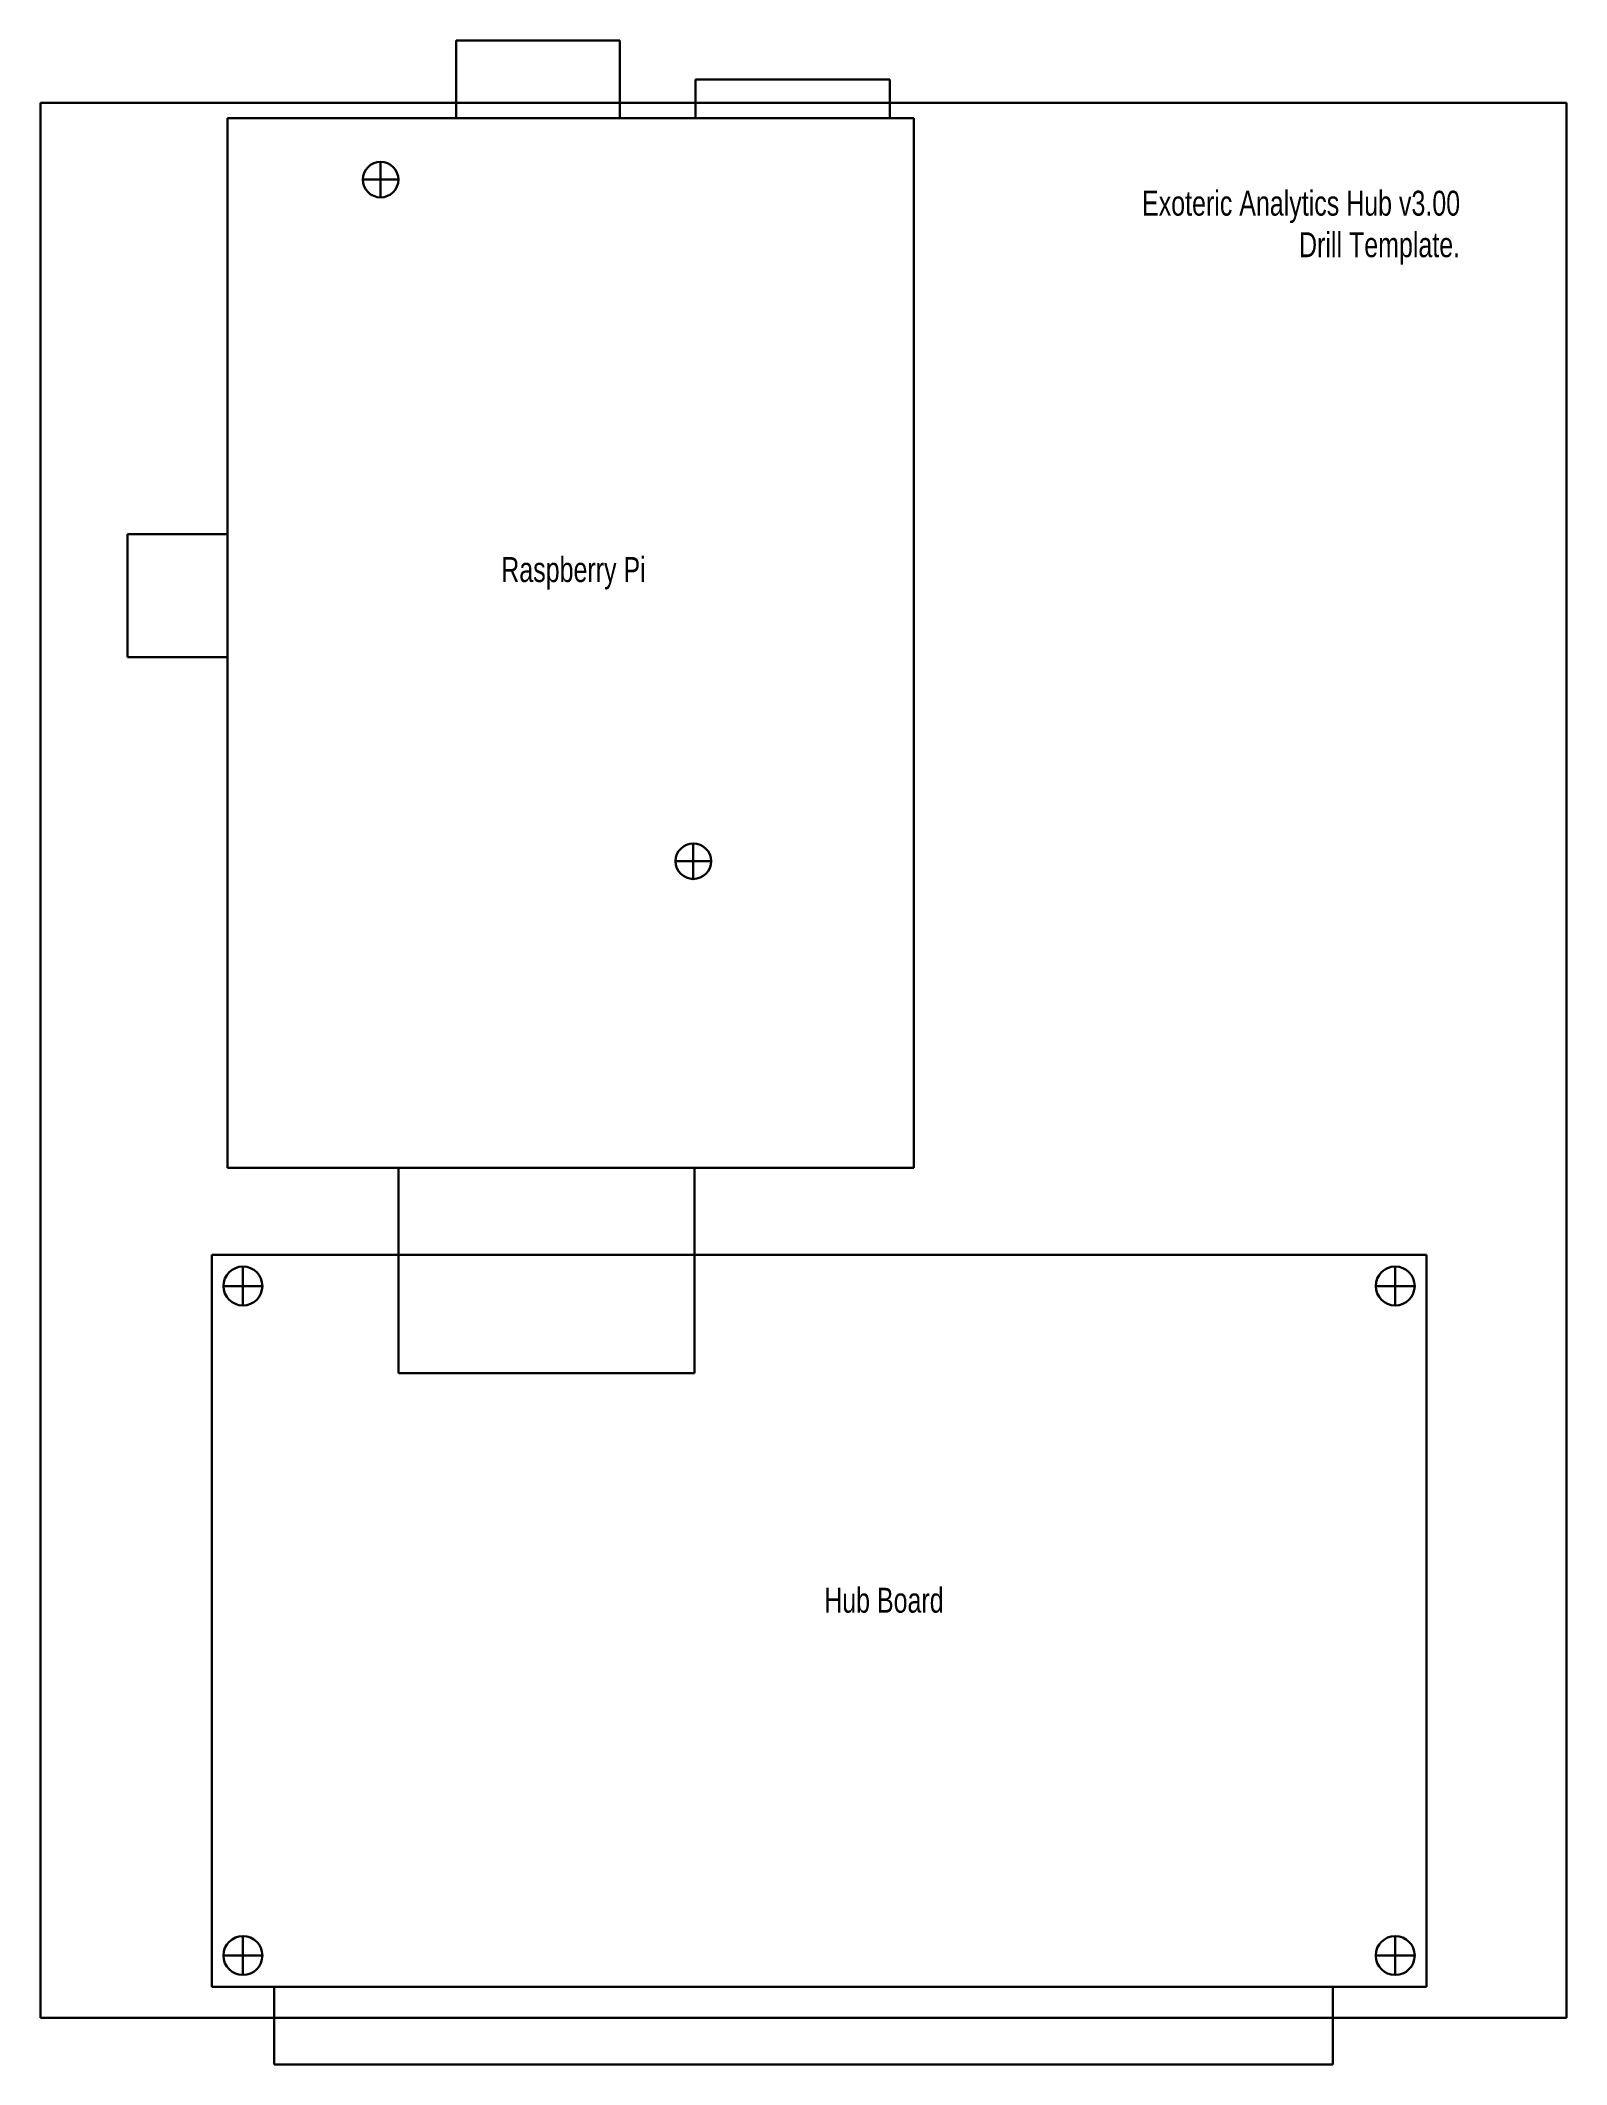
# Model space of a CAD drawing. Header units: inches. Extents: x 0 to 4.9, y -0.15 to 6.35.
import ezdxf

# ---------------------------------------------------------------- set-up
doc = ezdxf.new("R2010")
doc.units = ezdxf.units.IN
doc.layers.add('case', color=7, linetype='CONTINUOUS', lineweight=30, true_color=0x000000)
doc.layers.add('pcbs', color=3, linetype='CONTINUOUS', lineweight=30, true_color=0x00ff00)
doc.styles.get("Standard").update_dxf_attribs({"font": 'txt', "width": 0.75})

msp = doc.modelspace()

# ---------------------------------------------------------------- linework, layer by layer
at = {"layer": 'case'}
for p, q in [((4.9, 6.15), (0, 6.15)), ((0, 6.15), (0, 0)), ((4.9, 0), (4.9, 6.15)), ((1.0921, 5.8461), (1.0921, 5.9602)), ((1.035, 5.9032), (1.1492, 5.9032)), ((2.0961, 3.6571), (2.0961, 3.7713)), ((2.039, 3.7142), (2.1531, 3.7142)), ((0.65, 2.4125), (0.65, 2.2875)), ((4.35, 2.2875), (4.35, 2.4125)), ((0.5875, 2.35), (0.7125, 2.35)), ((4.2875, 2.35), (4.4125, 2.35)), ((0.65, 0.1375), (0.65, 0.2625)), ((4.35, 0.2625), (4.35, 0.1375)), ((0.5875, 0.2), (0.7125, 0.2)), ((4.2875, 0.2), (4.4125, 0.2)), ((0, 0), (4.9, 0))]:
    msp.add_line(p, q, dxfattribs=at)
at = {"layer": 'pcbs'}
for p, q in [((1.86, 6.35), (1.335, 6.35)), ((1.335, 6.35), (1.335, 6.1)), ((1.86, 6.1), (1.86, 6.35)), ((2.7277, 6.225), (2.1027, 6.225)), ((2.1027, 6.225), (2.1027, 6.1)), ((2.7277, 6.1), (2.7277, 6.225)), ((0.6, 6.1), (2.8047, 6.1)), ((0.6, 2.7299), (0.6, 6.1)), ((1.335, 6.1), (1.86, 6.1)), ((2.1027, 6.1), (2.7277, 6.1)), ((2.8047, 6.1), (2.8047, 2.7299)), ((0.6, 4.765), (0.2797, 4.765)), ((0.2797, 4.765), (0.2797, 4.37)), ((0.6, 4.37), (0.6, 4.765)), ((0.2797, 4.37), (0.6, 4.37)), ((2.8047, 2.7299), (0.6, 2.7299)), ((1.15, 2.07), (1.15, 2.7299)), ((1.15, 2.7299), (2.1, 2.7299)), ((2.1, 2.7299), (2.1, 2.07)), ((4.45, 2.45), (0.55, 2.45)), ((0.55, 2.45), (0.55, 0.1)), ((4.45, 0.1), (4.45, 2.45)), ((2.1, 2.07), (1.15, 2.07)), ((0.55, 0.1), (4.45, 0.1)), ((4.15, 0.1), (0.75, 0.1)), ((0.75, 0.1), (0.75, -0.15)), ((4.15, -0.15), (4.15, 0.1)), ((0.75, -0.15), (4.15, -0.15))]:
    msp.add_line(p, q, dxfattribs=at)
for centre, radius in [((1.0921, 5.9032), 0.0571), ((2.0961, 3.7142), 0.0571), ((0.65, 2.35), 0.0625), ((4.35, 2.35), 0.0625), ((0.65, 0.2), 0.0625), ((4.35, 0.2), 0.0625)]:
    msp.add_circle(centre, radius, dxfattribs=at)

# ---------------------------------------------------------------- texts
at = {"layer": 'case', "char_height": 0.08, "width": 100, "attachment_point": 9}
for s, insert in [('Exoteric\\~Analytics\\~Hub\\~v3.00\\~\\PDrill\\~Template.', (4.5583, 5.63)), ('Raspberry\\~Pi', (1.9433, 4.5868)), ('Hub\\~Board', (2.9, 1.3))]:
    msp.add_mtext(s, dxfattribs=dict(at, insert=insert))

doc.saveas('drawing.dxf')
